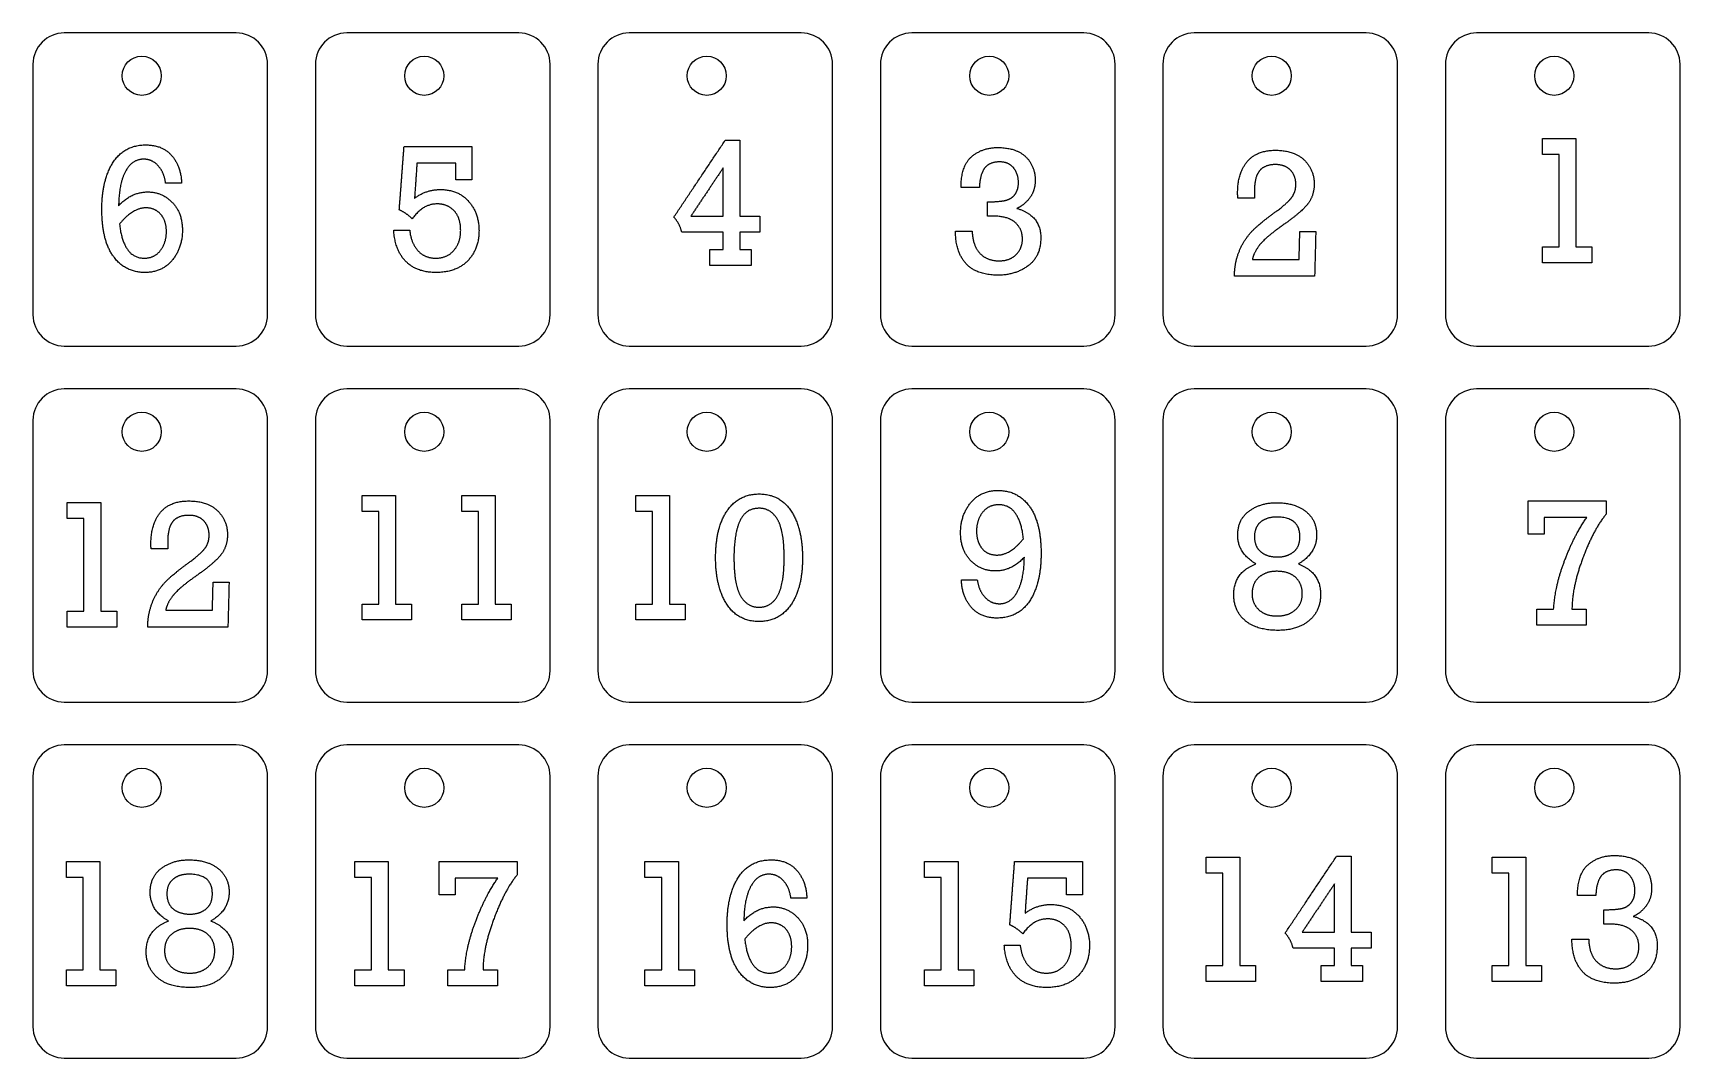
# Model space of a CAD drawing. Header units: inches. Extents: x 0.03 to 5.29, y 0.08 to 6.77.
# Drawn here: x 0.03 to 5.29, y 3.49 to 6.77 of the extents above; entities that cross this region are included whole.
import ezdxf

# ---------------------------------------------------------------- set-up
doc = ezdxf.new("R2010")
doc.units = ezdxf.units.IN
doc.header["$MEASUREMENT"] = 0
doc.layers.add('Default', color=18, linetype='Continuous', true_color=0x000000)

msp = doc.modelspace()

# ---------------------------------------------------------------- linework, layer by layer
at = {"layer": 'Default'}
for points in [[(0.6771, 6.7654), (0.1271, 6.7654)], [(1.5799, 6.7654), (1.0299, 6.7654)], [(2.4827, 6.7654), (1.9327, 6.7654)], [(3.3856, 6.7654), (2.8356, 6.7654)], [(4.2884, 6.7654), (3.7384, 6.7654)], [(5.1912, 6.7654), (4.6412, 6.7654)], [(0.0271, 6.6654), (0.0271, 5.8654)], [(0.7771, 5.8654), (0.7771, 6.6654)], [(0.9299, 6.6654), (0.9299, 5.8654)], [(1.6799, 5.8654), (1.6799, 6.6654)], [(1.8327, 6.6654), (1.8327, 5.8654)], [(2.5827, 5.8654), (2.5827, 6.6654)], [(2.7356, 6.6654), (2.7356, 5.8654)], [(3.4856, 5.8654), (3.4856, 6.6654)], [(3.6384, 6.6654), (3.6384, 5.8654)], [(4.3884, 5.8654), (4.3884, 6.6654)], [(4.5412, 6.6654), (4.5412, 5.8654)], [(5.2912, 5.8654), (5.2912, 6.6654)], [(0.1271, 5.7654), (0.6771, 5.7654)], [(1.0299, 5.7654), (1.5799, 5.7654)], [(1.9327, 5.7654), (2.4827, 5.7654)], [(2.8356, 5.7654), (3.3856, 5.7654)], [(3.7384, 5.7654), (4.2884, 5.7654)], [(4.6412, 5.7654), (5.1912, 5.7654)], [(0.6771, 5.6281), (0.1271, 5.6281)], [(1.5799, 5.6281), (1.0299, 5.6281)], [(2.4827, 5.6281), (1.9327, 5.6281)], [(3.3856, 5.6281), (2.8356, 5.6281)], [(4.2884, 5.6281), (3.7384, 5.6281)], [(5.1912, 5.6281), (4.6412, 5.6281)], [(0.0271, 5.5281), (0.0271, 4.7281)], [(0.7771, 4.7281), (0.7771, 5.5281)], [(0.9299, 5.5281), (0.9299, 4.7281)], [(1.6799, 4.7281), (1.6799, 5.5281)], [(1.8327, 5.5281), (1.8327, 4.7281)], [(2.5827, 4.7281), (2.5827, 5.5281)], [(2.7356, 5.5281), (2.7356, 4.7281)], [(3.4856, 4.7281), (3.4856, 5.5281)], [(3.6384, 5.5281), (3.6384, 4.7281)], [(4.3884, 4.7281), (4.3884, 5.5281)], [(4.5412, 5.5281), (4.5412, 4.7281)], [(5.2912, 4.7281), (5.2912, 5.5281)], [(0.1271, 4.6281), (0.6771, 4.6281)], [(1.0299, 4.6281), (1.5799, 4.6281)], [(1.9327, 4.6281), (2.4827, 4.6281)], [(2.8356, 4.6281), (3.3856, 4.6281)], [(3.7384, 4.6281), (4.2884, 4.6281)], [(4.6412, 4.6281), (5.1912, 4.6281)], [(0.6771, 4.4909), (0.1271, 4.4909)], [(1.5799, 4.4909), (1.0299, 4.4909)], [(2.4827, 4.4909), (1.9327, 4.4909)], [(3.3856, 4.4909), (2.8356, 4.4909)], [(4.2884, 4.4909), (3.7384, 4.4909)], [(5.1912, 4.4909), (4.6412, 4.4909)], [(0.0271, 4.3909), (0.0271, 3.5909)], [(0.7771, 3.5909), (0.7771, 4.3909)], [(0.9299, 4.3909), (0.9299, 3.5909)], [(1.6799, 3.5909), (1.6799, 4.3909)], [(1.8327, 4.3909), (1.8327, 3.5909)], [(2.5827, 3.5909), (2.5827, 4.3909)], [(2.7356, 4.3909), (2.7356, 3.5909)], [(3.4856, 3.5909), (3.4856, 4.3909)], [(3.6384, 4.3909), (3.6384, 3.5909)], [(4.3884, 3.5909), (4.3884, 4.3909)], [(4.5412, 4.3909), (4.5412, 3.5909)], [(5.2912, 3.5909), (5.2912, 4.3909)], [(0.1271, 3.4909), (0.6771, 3.4909)], [(1.0299, 3.4909), (1.5799, 3.4909)], [(1.9327, 3.4909), (2.4827, 3.4909)], [(2.8356, 3.4909), (3.3856, 3.4909)], [(3.7384, 3.4909), (4.2884, 3.4909)], [(4.6412, 3.4909), (5.1912, 3.4909)]]:
    msp.add_lwpolyline(points, dxfattribs=at)
for centre in [(0.3749, 6.6286), (1.2777, 6.6286), (2.1805, 6.6286), (3.0834, 6.6286), (3.9862, 6.6286), (4.8891, 6.6286), (0.3749, 5.4914), (1.2777, 5.4914), (2.1805, 5.4914), (3.0834, 5.4914), (3.9862, 5.4914), (4.8891, 5.4914), (0.3749, 4.3542), (1.2777, 4.3542), (2.1805, 4.3542), (3.0834, 4.3542), (3.9862, 4.3542), (4.8891, 4.3542)]:
    msp.add_circle(centre, 0.0625, dxfattribs=at)
for centre, start, end in [((0.1271, 6.6654), 90, 180), ((0.6771, 6.6654), 360, 90), ((1.0299, 6.6654), 90, 180), ((1.5799, 6.6654), 360, 90), ((1.9327, 6.6654), 90, 180), ((2.4827, 6.6654), 360, 90), ((2.8356, 6.6654), 90, 180), ((3.3856, 6.6654), 360, 90), ((3.7384, 6.6654), 90, 180), ((4.2884, 6.6654), 360, 90), ((4.6412, 6.6654), 90, 180), ((5.1912, 6.6654), 360, 90), ((0.1271, 5.8654), 180, 270), ((0.6771, 5.8654), 270, 0), ((1.0299, 5.8654), 180, 270), ((1.5799, 5.8654), 270, 0), ((1.9327, 5.8654), 180, 270), ((2.4827, 5.8654), 270, 0), ((2.8356, 5.8654), 180, 270), ((3.3856, 5.8654), 270, 0), ((3.7384, 5.8654), 180, 270), ((4.2884, 5.8654), 270, 0), ((4.6412, 5.8654), 180, 270), ((5.1912, 5.8654), 270, 0), ((0.1271, 5.5281), 90, 180), ((0.6771, 5.5281), 360, 90), ((1.0299, 5.5281), 90, 180), ((1.5799, 5.5281), 360, 90), ((1.9327, 5.5281), 90, 180), ((2.4827, 5.5281), 360, 90), ((2.8356, 5.5281), 90, 180), ((3.3856, 5.5281), 360, 90), ((3.7384, 5.5281), 90, 180), ((4.2884, 5.5281), 360, 90), ((4.6412, 5.5281), 90, 180), ((5.1912, 5.5281), 360, 90), ((0.1271, 4.7281), 180, 270), ((0.6771, 4.7281), 270, 0), ((1.0299, 4.7281), 180, 270), ((1.5799, 4.7281), 270, 0), ((1.9327, 4.7281), 180, 270), ((2.4827, 4.7281), 270, 0), ((2.8356, 4.7281), 180, 270), ((3.3856, 4.7281), 270, 0), ((3.7384, 4.7281), 180, 270), ((4.2884, 4.7281), 270, 0), ((4.6412, 4.7281), 180, 270), ((5.1912, 4.7281), 270, 0), ((0.1271, 4.3909), 90, 180), ((0.6771, 4.3909), 360, 90), ((1.0299, 4.3909), 90, 180), ((1.5799, 4.3909), 360, 90), ((1.9327, 4.3909), 90, 180), ((2.4827, 4.3909), 360, 90), ((2.8356, 4.3909), 90, 180), ((3.3856, 4.3909), 360, 90), ((3.7384, 4.3909), 90, 180), ((4.2884, 4.3909), 360, 90), ((4.6412, 4.3909), 90, 180), ((5.1912, 4.3909), 360, 90), ((0.1271, 3.5909), 180, 270), ((0.6771, 3.5909), 270, 0), ((1.0299, 3.5909), 180, 270), ((1.5799, 3.5909), 270, 0), ((1.9327, 3.5909), 180, 270), ((2.4827, 3.5909), 270, 0), ((2.8356, 3.5909), 180, 270), ((3.3856, 3.5909), 270, 0), ((3.7384, 3.5909), 180, 270), ((4.2884, 3.5909), 270, 0), ((4.6412, 3.5909), 180, 270), ((5.1912, 3.5909), 270, 0)]:
    msp.add_arc(centre, 0.1, start, end, dxfattribs=at)
for points in [[(2.0752, 6.177), (2.1574, 6.2997), (2.2397, 6.4224)], [(2.2397, 6.4224), (2.2632, 6.4224), (2.2867, 6.4224)], [(2.2867, 6.4224), (2.2867, 6.3014), (2.2867, 6.1803)], [(4.8516, 6.3774), (4.8516, 6.4029), (4.8516, 6.4284)], [(4.8516, 6.4284), (4.9051, 6.4284), (4.9586, 6.4284)], [(4.9586, 6.4284), (4.9586, 6.2551), (4.9586, 6.0819)], [(0.2836, 6.3523), (0.3198, 6.4078), (0.3879, 6.4078)], [(0.3879, 6.4078), (0.4414, 6.4078), (0.4709, 6.3732)], [(0.4709, 6.3732), (0.5004, 6.3386), (0.5021, 6.2855)], [(1.1979, 6.2004), (1.2056, 6.3016), (1.2132, 6.4027)], [(1.2132, 6.4027), (1.3215, 6.4027), (1.4298, 6.4027)], [(1.4298, 6.4027), (1.4298, 6.3492), (1.4298, 6.2957)], [(2.9933, 6.2719), (2.9933, 6.3409), (3.0271, 6.3701)], [(3.0271, 6.3701), (3.061, 6.3993), (3.1101, 6.3993)], [(3.1101, 6.3993), (3.1697, 6.3993), (3.2, 6.3698)], [(3.2, 6.3698), (3.2302, 6.3404), (3.2302, 6.2947)], [(3.908, 6.3546), (3.9387, 6.3907), (3.998, 6.3907)], [(3.998, 6.3907), (4.058, 6.3907), (4.09, 6.3597)], [(4.9051, 6.3774), (4.8784, 6.3774), (4.8516, 6.3774)], [(4.9051, 6.0819), (4.9051, 6.2297), (4.9051, 6.3774)], [(0.2473, 6.2016), (0.2473, 6.2968), (0.2836, 6.3523)], [(0.3225, 6.3223), (0.3017, 6.2826), (0.3008, 6.2134)], [(0.3808, 6.362), (0.3433, 6.362), (0.3225, 6.3223)], [(0.4276, 6.3407), (0.4084, 6.362), (0.3808, 6.362)], [(0.4512, 6.2855), (0.4469, 6.3193), (0.4276, 6.3407)], [(1.2544, 6.3492), (1.2505, 6.2932), (1.2466, 6.2371)], [(1.3788, 6.3492), (1.3166, 6.3492), (1.2544, 6.3492)], [(1.3788, 6.2957), (1.3788, 6.3225), (1.3788, 6.3492)], [(2.2332, 6.3346), (2.1815, 6.2575), (2.1297, 6.1803)], [(2.2332, 6.1803), (2.2332, 6.2575), (2.2332, 6.3346)], [(3.0684, 6.333), (3.0533, 6.3125), (3.0519, 6.2719)], [(3.1164, 6.3534), (3.0835, 6.3534), (3.0684, 6.333)], [(3.1615, 6.334), (3.1463, 6.3534), (3.1164, 6.3534)], [(3.1767, 6.2875), (3.1767, 6.3145), (3.1615, 6.334)], [(3.8773, 6.2546), (3.8773, 6.3186), (3.908, 6.3546)], [(3.9472, 6.3249), (3.9308, 6.305), (3.9308, 6.2595)], [(3.9987, 6.3449), (3.9635, 6.3449), (3.9472, 6.3249)], [(4.0461, 6.3271), (4.0289, 6.3449), (3.9987, 6.3449)], [(4.0633, 6.2814), (4.0633, 6.3094), (4.0461, 6.3271)], [(4.09, 6.3597), (4.1219, 6.3286), (4.1219, 6.2833)], [(0.5021, 6.2855), (0.4766, 6.2855), (0.4512, 6.2855)], [(1.2466, 6.2371), (1.2835, 6.2652), (1.3288, 6.2652)], [(1.3288, 6.2652), (1.3862, 6.2652), (1.4195, 6.2275)], [(1.4298, 6.2957), (1.4043, 6.2957), (1.3788, 6.2957)], [(3.0519, 6.2719), (3.0226, 6.2719), (2.9933, 6.2719)], [(3.1663, 6.2506), (3.1767, 6.2652), (3.1767, 6.2875)], [(3.2302, 6.2947), (3.2302, 6.261), (3.2123, 6.2378)], [(4.0512, 6.2414), (4.0633, 6.2586), (4.0633, 6.2814)], [(4.1219, 6.2833), (4.1219, 6.2454), (4.101, 6.2187)], [(0.3008, 6.2134), (0.3414, 6.2575), (0.3943, 6.2575)], [(0.3943, 6.2575), (0.4398, 6.2575), (0.4722, 6.2242)], [(0.4722, 6.2242), (0.5047, 6.1908), (0.5047, 6.1349)], [(1.3198, 6.2193), (1.2723, 6.2193), (1.2394, 6.1715)], [(1.3728, 6.1975), (1.3515, 6.2193), (1.3198, 6.2193)], [(1.4195, 6.2275), (1.4527, 6.1898), (1.4527, 6.1341)], [(3.0774, 6.226), (3.1185, 6.226), (3.1372, 6.231)], [(3.0774, 6.1802), (3.0774, 6.2031), (3.0774, 6.226)], [(3.1372, 6.231), (3.1559, 6.2359), (3.1663, 6.2506)], [(3.2123, 6.2378), (3.1943, 6.2147), (3.1717, 6.205)], [(3.8776, 6.2379), (3.8773, 6.2481), (3.8773, 6.2546)], [(3.9314, 6.2379), (3.9045, 6.2379), (3.8776, 6.2379)], [(3.9308, 6.2595), (3.9308, 6.2481), (3.9314, 6.2379)], [(4.0051, 6.1986), (4.0391, 6.2243), (4.0512, 6.2414)], [(4.101, 6.2187), (4.08, 6.1919), (4.0208, 6.1506)], [(0.2848, 6.0509), (0.2473, 6.1016), (0.2473, 6.2016)], [(0.3878, 6.2066), (0.3453, 6.2066), (0.3037, 6.1545)], [(0.4359, 6.1856), (0.4181, 6.2066), (0.3878, 6.2066)], [(0.4537, 6.1306), (0.4537, 6.1647), (0.4359, 6.1856)], [(1.2394, 6.1715), (1.2211, 6.1895), (1.1979, 6.2004)], [(1.3941, 6.1345), (1.3941, 6.1758), (1.3728, 6.1975)], [(2.1005, 6.1294), (2.0937, 6.1576), (2.0752, 6.177)], [(2.1297, 6.1803), (2.1815, 6.1803), (2.2332, 6.1803)], [(2.2867, 6.1803), (2.3186, 6.1803), (2.3504, 6.1803)], [(2.3504, 6.1803), (2.3504, 6.1549), (2.3504, 6.1294)], [(3.0928, 6.1805), (3.0862, 6.1805), (3.0774, 6.1802)], [(3.1664, 6.16), (3.1433, 6.1805), (3.0928, 6.1805)], [(3.1895, 6.1077), (3.1895, 6.1395), (3.1664, 6.16)], [(3.1717, 6.205), (3.2481, 6.1832), (3.2481, 6.1111)], [(3.9231, 6.1317), (3.9497, 6.1596), (4.0051, 6.1986)], [(0.3037, 6.1545), (0.3165, 6.046), (0.3824, 6.046)], [(0.4349, 6.071), (0.4537, 6.0959), (0.4537, 6.1306)], [(0.5047, 6.1349), (0.5047, 6.0793), (0.4725, 6.0398)], [(1.1801, 6.1352), (1.2056, 6.1352), (1.2311, 6.1352)], [(1.2196, 6.0347), (1.1845, 6.0691), (1.1801, 6.1352)], [(1.2311, 6.1352), (1.2356, 6.0944), (1.2573, 6.0702)], [(1.3723, 6.0708), (1.3941, 6.0956), (1.3941, 6.1345)], [(1.4527, 6.1341), (1.4527, 6.0753), (1.4166, 6.0377)], [(2.2332, 6.1294), (2.1668, 6.1294), (2.1005, 6.1294)], [(2.2332, 6.0733), (2.2332, 6.1014), (2.2332, 6.1294)], [(2.3504, 6.1294), (2.3186, 6.1294), (2.2867, 6.1294)], [(2.2867, 6.1294), (2.2867, 6.1014), (2.2867, 6.0733)], [(3.0089, 6.0289), (2.9755, 6.0661), (2.9755, 6.1318)], [(2.9755, 6.1318), (3.0022, 6.1318), (3.029, 6.1318)], [(3.029, 6.1318), (3.0304, 6.0859), (3.0534, 6.0617)], [(3.1695, 6.0574), (3.1895, 6.0773), (3.1895, 6.1077)], [(3.2481, 6.1111), (3.2481, 6.0513), (3.2075, 6.0215)], [(3.8818, 6.0665), (3.8965, 6.1038), (3.9231, 6.1317)], [(4.0208, 6.1506), (3.9634, 6.1101), (3.9455, 6.0855)], [(4.0737, 6.0417), (4.0749, 6.0863), (4.0761, 6.1309)], [(4.0761, 6.1309), (4.1015, 6.1309), (4.127, 6.1309)], [(4.127, 6.1309), (4.1251, 6.0595), (4.1233, 5.9882)], [(0.3824, 6.046), (0.416, 6.046), (0.4349, 6.071)], [(1.2573, 6.0702), (1.279, 6.046), (1.3146, 6.046)], [(1.3146, 6.046), (1.3505, 6.046), (1.3723, 6.0708)], [(2.1899, 6.0224), (2.1899, 6.0479), (2.1899, 6.0733)], [(2.1899, 6.0733), (2.2115, 6.0733), (2.2332, 6.0733)], [(2.2867, 6.0733), (2.3045, 6.0733), (2.3224, 6.0733)], [(2.3224, 6.0733), (2.3224, 6.0479), (2.3224, 6.0224)], [(3.0534, 6.0617), (3.0764, 6.0375), (3.1147, 6.0375)], [(3.1147, 6.0375), (3.1495, 6.0375), (3.1695, 6.0574)], [(3.8671, 5.9882), (3.8671, 6.0292), (3.8818, 6.0665)], [(3.9455, 6.0855), (3.9275, 6.0608), (3.9247, 6.0417)], [(4.8516, 6.0309), (4.8516, 6.0564), (4.8516, 6.0819)], [(4.8516, 6.0819), (4.8784, 6.0819), (4.9051, 6.0819)], [(4.9586, 6.0819), (4.9841, 6.0819), (5.0096, 6.0819)], [(5.0096, 6.0819), (5.0096, 6.0564), (5.0096, 6.0309)], [(0.3846, 6.0002), (0.3223, 6.0002), (0.2848, 6.0509)], [(0.4725, 6.0398), (0.4403, 6.0002), (0.3846, 6.0002)], [(1.3153, 6.0002), (1.2548, 6.0002), (1.2196, 6.0347)], [(1.4166, 6.0377), (1.3804, 6.0002), (1.3153, 6.0002)], [(2.3224, 6.0224), (2.2561, 6.0224), (2.1899, 6.0224)], [(3.1122, 5.9916), (3.0424, 5.9916), (3.0089, 6.0289)], [(3.2075, 6.0215), (3.1669, 5.9916), (3.1122, 5.9916)], [(3.9247, 6.0417), (3.9992, 6.0417), (4.0737, 6.0417)], [(5.0096, 6.0309), (4.9306, 6.0309), (4.8516, 6.0309)], [(4.1233, 5.9882), (3.9952, 5.9882), (3.8671, 5.9882)], [(0.1367, 5.2143), (0.1367, 5.2398), (0.1367, 5.2653)], [(0.1367, 5.2653), (0.1902, 5.2653), (0.2437, 5.2653)], [(0.2437, 5.2653), (0.2437, 5.092), (0.2437, 4.9188)], [(0.4349, 5.2343), (0.4656, 5.2704), (0.5249, 5.2704)], [(0.5249, 5.2704), (0.5849, 5.2704), (0.6168, 5.2393)], [(1.079, 5.2368), (1.079, 5.2622), (1.079, 5.2877)], [(1.079, 5.2877), (1.1325, 5.2877), (1.1861, 5.2877)], [(1.1861, 5.2877), (1.1861, 5.1145), (1.1861, 4.9412)], [(1.3975, 5.2368), (1.3975, 5.2622), (1.3975, 5.2877)], [(1.3975, 5.2877), (1.451, 5.2877), (1.5045, 5.2877)], [(1.5045, 5.2877), (1.5045, 5.1145), (1.5045, 4.9412)], [(1.9541, 5.2368), (1.9541, 5.2622), (1.9541, 5.2877)], [(1.9541, 5.2877), (2.0076, 5.2877), (2.0611, 5.2877)], [(2.0611, 5.2877), (2.0611, 5.1145), (2.0611, 4.9412)], [(2.2461, 5.2397), (2.2834, 5.2928), (2.3479, 5.2928)], [(2.3479, 5.2928), (2.4146, 5.2928), (2.4506, 5.2377)], [(2.9918, 5.1693), (2.9918, 5.2249), (3.024, 5.2645)], [(3.024, 5.2645), (3.0562, 5.304), (3.1122, 5.304)], [(3.1122, 5.304), (3.1745, 5.304), (3.2118, 5.2533)], [(3.9137, 5.238), (3.9499, 5.2648), (4.0005, 5.2648)], [(4.0005, 5.2648), (4.0603, 5.2648), (4.0951, 5.2369)], [(4.8056, 5.1639), (4.8056, 5.2174), (4.8056, 5.2709)], [(4.8056, 5.2709), (4.9305, 5.2709), (5.0553, 5.2709)], [(5.0553, 5.2709), (5.0553, 5.2497), (5.0553, 5.2285)], [(0.1902, 5.2143), (0.1635, 5.2143), (0.1367, 5.2143)], [(0.1902, 4.9188), (0.1902, 5.0666), (0.1902, 5.2143)], [(0.4042, 5.1342), (0.4042, 5.1982), (0.4349, 5.2343)], [(0.5256, 5.2245), (0.4904, 5.2245), (0.4741, 5.2046)], [(0.573, 5.2068), (0.5558, 5.2245), (0.5256, 5.2245)], [(0.6168, 5.2393), (0.6488, 5.2083), (0.6488, 5.163)], [(1.1325, 5.2368), (1.1058, 5.2368), (1.079, 5.2368)], [(1.1325, 4.9412), (1.1325, 5.089), (1.1325, 5.2368)], [(1.451, 5.2368), (1.4243, 5.2368), (1.3975, 5.2368)], [(1.451, 4.9412), (1.451, 5.089), (1.451, 5.2368)], [(2.0076, 5.2368), (1.9808, 5.2368), (1.9541, 5.2368)], [(2.0076, 4.9412), (2.0076, 5.089), (2.0076, 5.2368)], [(2.2089, 5.0888), (2.2089, 5.1866), (2.2461, 5.2397)], [(2.3477, 5.247), (2.3046, 5.247), (2.286, 5.2059)], [(2.407, 5.2108), (2.386, 5.247), (2.3477, 5.247)], [(2.4506, 5.2377), (2.4866, 5.1826), (2.4866, 5.0888)], [(3.062, 5.2337), (3.0428, 5.2092), (3.0428, 5.1736)], [(3.1141, 5.2582), (3.0813, 5.2582), (3.062, 5.2337)], [(3.1928, 5.1497), (3.1805, 5.2582), (3.1141, 5.2582)], [(3.2118, 5.2533), (3.2491, 5.2026), (3.2491, 5.1026)], [(3.8776, 5.1608), (3.8776, 5.2112), (3.9137, 5.238)], [(4.002, 5.2189), (3.9698, 5.2189), (3.9504, 5.2028)], [(4.0763, 5.1562), (4.0763, 5.2189), (4.002, 5.2189)], [(4.0951, 5.2369), (4.1298, 5.209), (4.1298, 5.1608)], [(4.9929, 5.2174), (4.9248, 5.2174), (4.8566, 5.2174)], [(4.8566, 5.2174), (4.8566, 5.1906), (4.8566, 5.1639)], [(4.9235, 5.0828), (4.9554, 5.1656), (4.9929, 5.2174)], [(5.0553, 5.2285), (5.0161, 5.1825), (4.9809, 5.089)], [(0.4741, 5.2046), (0.4577, 5.1847), (0.4577, 5.1391)], [(0.5902, 5.161), (0.5902, 5.189), (0.573, 5.2068)], [(0.5781, 5.1211), (0.5902, 5.1382), (0.5902, 5.161)], [(0.6488, 5.163), (0.6488, 5.1251), (0.6278, 5.0983)], [(2.286, 5.2059), (2.2675, 5.1648), (2.2675, 5.0888)], [(2.428, 5.0888), (2.428, 5.1747), (2.407, 5.2108)], [(3.0236, 5.0805), (2.9918, 5.1142), (2.9918, 5.1693)], [(3.0428, 5.1736), (3.0428, 5.1412), (3.0597, 5.1194)], [(3.9359, 5.0694), (3.8776, 5.1033), (3.8776, 5.1608)], [(3.9504, 5.2028), (3.9311, 5.1867), (3.9311, 5.1562)], [(4.1298, 5.1608), (4.1298, 5.1039), (4.0714, 5.0694)], [(4.8566, 5.1639), (4.8311, 5.1639), (4.8056, 5.1639)], [(0.4045, 5.1175), (0.4042, 5.1277), (0.4042, 5.1342)], [(0.4583, 5.1175), (0.4314, 5.1175), (0.4045, 5.1175)], [(0.4577, 5.1391), (0.4577, 5.1277), (0.4583, 5.1175)], [(0.532, 5.0782), (0.566, 5.1039), (0.5781, 5.1211)], [(3.0597, 5.1194), (3.0767, 5.0977), (3.1089, 5.0977)], [(3.1089, 5.0977), (3.1511, 5.0977), (3.1928, 5.1497)], [(3.9311, 5.1562), (3.9311, 5.1246), (3.951, 5.1081)], [(3.951, 5.1081), (3.9709, 5.0915), (4.0054, 5.0915)], [(4.0054, 5.0915), (4.0347, 5.0915), (4.0555, 5.1075)], [(4.0555, 5.1075), (4.0763, 5.1234), (4.0763, 5.1562)], [(0.45, 5.0113), (0.4766, 5.0392), (0.532, 5.0782)], [(0.6278, 5.0983), (0.6069, 5.0715), (0.5477, 5.0302)], [(2.2447, 4.9406), (2.2089, 4.996), (2.2089, 5.0888)], [(2.2675, 5.0888), (2.2675, 5.0041), (2.2882, 4.9676)], [(2.4072, 4.9677), (2.428, 5.0044), (2.428, 5.0888)], [(2.4866, 5.0888), (2.4866, 4.9917), (2.4494, 4.9384)], [(3.1025, 5.0467), (3.0553, 5.0467), (3.0236, 5.0805)], [(3.1956, 5.0908), (3.1553, 5.0467), (3.1025, 5.0467)], [(3.1742, 4.9821), (3.1951, 5.0219), (3.1956, 5.0908)], [(3.2491, 5.1026), (3.2491, 5.0075), (3.2131, 4.9519)], [(3.8648, 4.9719), (3.8648, 5.0419), (3.9359, 5.0694)], [(4.0714, 5.0694), (4.1425, 5.0419), (4.1425, 4.9719)], [(4.8872, 4.9244), (4.8915, 5.0001), (4.9235, 5.0828)], [(4.9809, 5.089), (4.9458, 4.9955), (4.9458, 4.9244)], [(0.4087, 4.9461), (0.4234, 4.9834), (0.45, 5.0113)], [(0.5477, 5.0302), (0.4903, 4.9898), (0.4724, 4.9651)], [(0.6006, 4.9213), (0.6018, 4.9659), (0.6029, 5.0105)], [(0.6029, 5.0105), (0.6284, 5.0105), (0.6539, 5.0105)], [(0.6539, 5.0105), (0.652, 4.9392), (0.6502, 4.8678)], [(2.9944, 5.0187), (3.0198, 5.0187), (3.0453, 5.0187)], [(3.0257, 4.931), (2.9961, 4.9656), (2.9944, 5.0187)], [(3.0453, 5.0187), (3.0495, 4.9849), (3.069, 4.9636)], [(3.9455, 5.0266), (3.9234, 5.0076), (3.9234, 4.9742)], [(4.002, 5.0457), (3.9675, 5.0457), (3.9455, 5.0266)], [(4.0629, 5.0258), (4.0418, 5.0457), (4.002, 5.0457)], [(4.0839, 4.9745), (4.0839, 5.0059), (4.0629, 5.0258)], [(0.4724, 4.9651), (0.4544, 4.9404), (0.4515, 4.9213)], [(2.2882, 4.9676), (2.3089, 4.931), (2.3477, 4.931)], [(2.3477, 4.931), (2.3865, 4.931), (2.4072, 4.9677)], [(3.069, 4.9636), (3.0884, 4.9422), (3.1157, 4.9422)], [(3.2131, 4.9519), (3.177, 4.8964), (3.1085, 4.8964)], [(3.1157, 4.9422), (3.1534, 4.9422), (3.1742, 4.9821)], [(3.9008, 4.8885), (3.8648, 4.9198), (3.8648, 4.9719)], [(3.9234, 4.9742), (3.9234, 4.943), (3.9449, 4.923)], [(4.0615, 4.9223), (4.0839, 4.9416), (4.0839, 4.9745)], [(4.1425, 4.9719), (4.1425, 4.9198), (4.1058, 4.8885)], [(0.1367, 4.8678), (0.1367, 4.8933), (0.1367, 4.9188)], [(0.1367, 4.9188), (0.1635, 4.9188), (0.1902, 4.9188)], [(0.2437, 4.9188), (0.2692, 4.9188), (0.2947, 4.9188)], [(0.2947, 4.9188), (0.2947, 4.8933), (0.2947, 4.8678)], [(0.394, 4.8678), (0.394, 4.9088), (0.4087, 4.9461)], [(0.4515, 4.9213), (0.5261, 4.9213), (0.6006, 4.9213)], [(1.079, 4.8903), (1.079, 4.9157), (1.079, 4.9412)], [(1.079, 4.9412), (1.1058, 4.9412), (1.1325, 4.9412)], [(1.1861, 4.9412), (1.2115, 4.9412), (1.237, 4.9412)], [(1.237, 4.9412), (1.237, 4.9157), (1.237, 4.8903)], [(1.3975, 4.8903), (1.3975, 4.9157), (1.3975, 4.9412)], [(1.3975, 4.9412), (1.4243, 4.9412), (1.451, 4.9412)], [(1.5045, 4.9412), (1.53, 4.9412), (1.5555, 4.9412)], [(1.5555, 4.9412), (1.5555, 4.9157), (1.5555, 4.8903)], [(1.9541, 4.8903), (1.9541, 4.9157), (1.9541, 4.9412)], [(1.9541, 4.9412), (1.9808, 4.9412), (2.0076, 4.9412)], [(2.0611, 4.9412), (2.0866, 4.9412), (2.112, 4.9412)], [(2.112, 4.9412), (2.112, 4.9157), (2.112, 4.8903)], [(2.3479, 4.8852), (2.2805, 4.8852), (2.2447, 4.9406)], [(2.4494, 4.9384), (2.4123, 4.8852), (2.3479, 4.8852)], [(3.1085, 4.8964), (3.0553, 4.8964), (3.0257, 4.931)], [(3.9449, 4.923), (3.9664, 4.903), (4.0037, 4.903)], [(4.0037, 4.903), (4.039, 4.903), (4.0615, 4.9223)], [(4.8337, 4.8734), (4.8337, 4.8989), (4.8337, 4.9244)], [(4.8337, 4.9244), (4.8604, 4.9244), (4.8872, 4.9244)], [(4.9458, 4.9244), (4.9687, 4.9244), (4.9916, 4.9244)], [(4.9916, 4.9244), (4.9916, 4.8989), (4.9916, 4.8734)], [(0.2947, 4.8678), (0.2157, 4.8678), (0.1367, 4.8678)], [(0.6502, 4.8678), (0.5221, 4.8678), (0.394, 4.8678)], [(1.237, 4.8903), (1.158, 4.8903), (1.079, 4.8903)], [(1.5555, 4.8903), (1.4765, 4.8903), (1.3975, 4.8903)], [(2.112, 4.8903), (2.0331, 4.8903), (1.9541, 4.8903)], [(4.0068, 4.8571), (3.9368, 4.8571), (3.9008, 4.8885)], [(4.1058, 4.8885), (4.0691, 4.8571), (4.0068, 4.8571)], [(4.9916, 4.8734), (4.9126, 4.8734), (4.8337, 4.8734)], [(0.1343, 4.0679), (0.1343, 4.0934), (0.1343, 4.1189)], [(0.1343, 4.1189), (0.1878, 4.1189), (0.2413, 4.1189)], [(0.2413, 4.1189), (0.2413, 3.9456), (0.2413, 3.7724)], [(0.4379, 4.0972), (0.4741, 4.124), (0.5248, 4.124)], [(0.5248, 4.124), (0.5846, 4.124), (0.6193, 4.0961)], [(1.0553, 4.0679), (1.0553, 4.0934), (1.0553, 4.1189)], [(1.0553, 4.1189), (1.1088, 4.1189), (1.1623, 4.1189)], [(1.1623, 4.1189), (1.1623, 3.9456), (1.1623, 3.7724)], [(1.3254, 4.0119), (1.3254, 4.0654), (1.3254, 4.1189)], [(1.3254, 4.1189), (1.4502, 4.1189), (1.575, 4.1189)], [(1.575, 4.1189), (1.575, 4.0977), (1.575, 4.0764)], [(1.9832, 4.0679), (1.9832, 4.0934), (1.9832, 4.1189)], [(1.9832, 4.1189), (2.0367, 4.1189), (2.0902, 4.1189)], [(2.0902, 4.1189), (2.0902, 3.9456), (2.0902, 3.7724)], [(2.2819, 4.0684), (2.3181, 4.124), (2.3863, 4.124)], [(2.3863, 4.124), (2.4398, 4.124), (2.4692, 4.0894)], [(2.8766, 4.0679), (2.8766, 4.0934), (2.8766, 4.1189)], [(2.8766, 4.1189), (2.9301, 4.1189), (2.9836, 4.1189)], [(2.9836, 4.1189), (2.9836, 3.9456), (2.9836, 3.7724)], [(3.1492, 3.9165), (3.1568, 4.0177), (3.1645, 4.1189)], [(3.1645, 4.1189), (3.2727, 4.1189), (3.381, 4.1189)], [(3.381, 4.1189), (3.381, 4.0654), (3.381, 4.0119)], [(3.7768, 4.0818), (3.7768, 4.1073), (3.7768, 4.1327)], [(3.7768, 4.1327), (3.8303, 4.1327), (3.8838, 4.1327)], [(3.8838, 4.1327), (3.8838, 3.9595), (3.8838, 3.7862)], [(4.029, 3.8899), (4.1112, 4.0126), (4.1934, 4.1353)], [(4.1934, 4.1353), (4.217, 4.1353), (4.2405, 4.1353)], [(4.2405, 4.1353), (4.2405, 4.0143), (4.2405, 3.8932)], [(4.6909, 4.0818), (4.6909, 4.1073), (4.6909, 4.1327)], [(4.6909, 4.1327), (4.7444, 4.1327), (4.7979, 4.1327)], [(4.7979, 4.1327), (4.7979, 3.9595), (4.7979, 3.7862)], [(4.9635, 4.0104), (4.9635, 4.0795), (4.9973, 4.1086)], [(4.9973, 4.1086), (5.0312, 4.1378), (5.0803, 4.1378)], [(5.0803, 4.1378), (5.1399, 4.1378), (5.1702, 4.1084)], [(5.1702, 4.1084), (5.2004, 4.0789), (5.2004, 4.0332)], [(0.1878, 4.0679), (0.161, 4.0679), (0.1343, 4.0679)], [(0.1878, 3.7724), (0.1878, 3.9202), (0.1878, 4.0679)], [(0.4018, 4.02), (0.4018, 4.0704), (0.4379, 4.0972)], [(0.4747, 4.062), (0.4553, 4.0459), (0.4553, 4.0154)], [(0.5262, 4.0781), (0.494, 4.0781), (0.4747, 4.062)], [(0.6005, 4.0154), (0.6005, 4.0781), (0.5262, 4.0781)], [(0.6193, 4.0961), (0.654, 4.0682), (0.654, 4.02)], [(1.1088, 4.0679), (1.0821, 4.0679), (1.0553, 4.0679)], [(1.1088, 3.7724), (1.1088, 3.9202), (1.1088, 4.0679)], [(1.5127, 4.0654), (1.4445, 4.0654), (1.3763, 4.0654)], [(1.3763, 4.0654), (1.3763, 4.0386), (1.3763, 4.0119)], [(1.4432, 3.9308), (1.4752, 4.0136), (1.5127, 4.0654)], [(1.575, 4.0764), (1.5358, 4.0305), (1.5007, 3.937)], [(2.0367, 4.0679), (2.01, 4.0679), (1.9832, 4.0679)], [(2.0367, 3.7724), (2.0367, 3.9202), (2.0367, 4.0679)], [(2.2457, 3.9177), (2.2457, 4.0129), (2.2819, 4.0684)], [(2.3791, 4.0781), (2.3417, 4.0781), (2.3208, 4.0384)], [(2.426, 4.0568), (2.4067, 4.0781), (2.3791, 4.0781)], [(2.4495, 4.0017), (2.4453, 4.0355), (2.426, 4.0568)], [(2.4692, 4.0894), (2.4987, 4.0548), (2.5004, 4.0017)], [(2.9301, 4.0679), (2.9033, 4.0679), (2.8766, 4.0679)], [(2.9301, 3.7724), (2.9301, 3.9202), (2.9301, 4.0679)], [(3.2057, 4.0654), (3.2017, 4.0093), (3.1978, 3.9533)], [(3.3301, 4.0654), (3.2679, 4.0654), (3.2057, 4.0654)], [(3.3301, 4.0119), (3.3301, 4.0386), (3.3301, 4.0654)], [(3.8303, 4.0818), (3.8036, 4.0818), (3.7768, 4.0818)], [(3.8303, 3.7862), (3.8303, 3.934), (3.8303, 4.0818)], [(4.7444, 4.0818), (4.7176, 4.0818), (4.6909, 4.0818)], [(4.7444, 3.7862), (4.7444, 3.934), (4.7444, 4.0818)], [(5.0386, 4.0715), (5.0235, 4.051), (5.0221, 4.0104)], [(5.0866, 4.092), (5.0537, 4.092), (5.0386, 4.0715)], [(5.1317, 4.0725), (5.1165, 4.092), (5.0866, 4.092)], [(5.1469, 4.0261), (5.1469, 4.0531), (5.1317, 4.0725)], [(0.4602, 3.9286), (0.4018, 3.9625), (0.4018, 4.02)], [(0.4553, 4.0154), (0.4553, 3.9838), (0.4752, 3.9673)], [(0.5797, 3.9667), (0.6005, 3.9827), (0.6005, 4.0154)], [(0.654, 4.02), (0.654, 3.9631), (0.5957, 3.9286)], [(1.3763, 4.0119), (1.3508, 4.0119), (1.3254, 4.0119)], [(2.3208, 4.0384), (2.3, 3.9987), (2.2992, 3.9296)], [(2.5004, 4.0017), (2.475, 4.0017), (2.4495, 4.0017)], [(3.381, 4.0119), (3.3555, 4.0119), (3.3301, 4.0119)], [(4.187, 4.0475), (4.1352, 3.9704), (4.0835, 3.8932)], [(4.187, 3.8932), (4.187, 3.9704), (4.187, 4.0475)], [(5.0221, 4.0104), (4.9928, 4.0104), (4.9635, 4.0104)], [(5.1365, 3.9891), (5.1469, 4.0038), (5.1469, 4.0261)], [(5.2004, 4.0332), (5.2004, 3.9995), (5.1825, 3.9764)], [(0.4752, 3.9673), (0.4952, 3.9507), (0.5296, 3.9507)], [(0.5296, 3.9507), (0.559, 3.9507), (0.5797, 3.9667)], [(2.2992, 3.9296), (2.3398, 3.9737), (2.3926, 3.9737)], [(2.3926, 3.9737), (2.4381, 3.9737), (2.4705, 3.9403)], [(3.1978, 3.9533), (3.2347, 3.9813), (3.28, 3.9813)], [(3.28, 3.9813), (3.3375, 3.9813), (3.3707, 3.9436)], [(5.0476, 3.9646), (5.0887, 3.9646), (5.1074, 3.9695)], [(5.0476, 3.9187), (5.0476, 3.9416), (5.0476, 3.9646)], [(5.1074, 3.9695), (5.1261, 3.9745), (5.1365, 3.9891)], [(5.1825, 3.9764), (5.1645, 3.9532), (5.1419, 3.9435)], [(0.3891, 3.8311), (0.3891, 3.9011), (0.4602, 3.9286)], [(0.5262, 3.9049), (0.4917, 3.9049), (0.4697, 3.8859)], [(0.5871, 3.885), (0.5661, 3.9049), (0.5262, 3.9049)], [(0.5957, 3.9286), (0.6668, 3.9011), (0.6668, 3.8311)], [(1.4069, 3.7724), (1.4112, 3.8481), (1.4432, 3.9308)], [(1.5007, 3.937), (1.4655, 3.8435), (1.4655, 3.7724)], [(2.2831, 3.7671), (2.2457, 3.8178), (2.2457, 3.9177)], [(2.3861, 3.9227), (2.3437, 3.9227), (2.302, 3.8706)], [(2.4342, 3.9018), (2.4164, 3.9227), (2.3861, 3.9227)], [(2.452, 3.8467), (2.452, 3.8809), (2.4342, 3.9018)], [(2.4705, 3.9403), (2.503, 3.907), (2.503, 3.8511)], [(3.1907, 3.8876), (3.1723, 3.9057), (3.1492, 3.9165)], [(3.271, 3.9354), (3.2235, 3.9354), (3.1907, 3.8876)], [(3.324, 3.9137), (3.3027, 3.9354), (3.271, 3.9354)], [(3.3453, 3.8507), (3.3453, 3.8919), (3.324, 3.9137)], [(3.3707, 3.9436), (3.4039, 3.9059), (3.4039, 3.8503)], [(5.063, 3.919), (5.0564, 3.919), (5.0476, 3.9187)], [(5.1366, 3.8985), (5.1135, 3.919), (5.063, 3.919)], [(5.1597, 3.8462), (5.1597, 3.878), (5.1366, 3.8985)], [(5.1419, 3.9435), (5.2183, 3.9217), (5.2183, 3.8497)], [(0.4697, 3.8859), (0.4477, 3.8669), (0.4477, 3.8334)], [(0.6082, 3.8337), (0.6082, 3.8651), (0.5871, 3.885)], [(2.302, 3.8706), (2.3148, 3.7622), (2.3807, 3.7622)], [(2.4332, 3.7871), (2.452, 3.8121), (2.452, 3.8467)], [(2.503, 3.8511), (2.503, 3.7955), (2.4708, 3.7559)], [(3.1313, 3.8514), (3.1568, 3.8514), (3.1823, 3.8514)], [(3.1708, 3.7508), (3.1357, 3.7853), (3.1313, 3.8514)], [(3.1823, 3.8514), (3.1869, 3.8106), (3.2085, 3.7864)], [(3.3235, 3.787), (3.3453, 3.8118), (3.3453, 3.8507)], [(3.4039, 3.8503), (3.4039, 3.7914), (3.3678, 3.7539)], [(4.0543, 3.8423), (4.0475, 3.8705), (4.029, 3.8899)], [(4.0835, 3.8932), (4.1352, 3.8932), (4.187, 3.8932)], [(4.2405, 3.8932), (4.2723, 3.8932), (4.3042, 3.8932)], [(4.3042, 3.8932), (4.3042, 3.8678), (4.3042, 3.8423)], [(4.9791, 3.7674), (4.9457, 3.8047), (4.9457, 3.8703)], [(4.9457, 3.8703), (4.9724, 3.8703), (4.9992, 3.8703)], [(4.9992, 3.8703), (5.0006, 3.8245), (5.0236, 3.8002)], [(5.1397, 3.7959), (5.1597, 3.8159), (5.1597, 3.8462)], [(5.2183, 3.8497), (5.2183, 3.7898), (5.1777, 3.76)], [(0.4251, 3.7477), (0.3891, 3.779), (0.3891, 3.8311)], [(0.4477, 3.8334), (0.4477, 3.8022), (0.4691, 3.7822)], [(0.5857, 3.7815), (0.6082, 3.8008), (0.6082, 3.8337)], [(0.6668, 3.8311), (0.6668, 3.779), (0.6301, 3.7477)], [(4.187, 3.8423), (4.1206, 3.8423), (4.0543, 3.8423)], [(4.187, 3.7862), (4.187, 3.8143), (4.187, 3.8423)], [(4.3042, 3.8423), (4.2723, 3.8423), (4.2405, 3.8423)], [(4.2405, 3.8423), (4.2405, 3.8143), (4.2405, 3.7862)], [(5.0236, 3.8002), (5.0466, 3.776), (5.0849, 3.776)], [(5.0849, 3.776), (5.1198, 3.776), (5.1397, 3.7959)], [(0.1343, 3.7214), (0.1343, 3.7469), (0.1343, 3.7724)], [(0.1343, 3.7724), (0.161, 3.7724), (0.1878, 3.7724)], [(0.2413, 3.7724), (0.2668, 3.7724), (0.2922, 3.7724)], [(0.2922, 3.7724), (0.2922, 3.7469), (0.2922, 3.7214)], [(0.5311, 3.7163), (0.4611, 3.7163), (0.4251, 3.7477)], [(0.4691, 3.7822), (0.4906, 3.7622), (0.5279, 3.7622)], [(0.5279, 3.7622), (0.5632, 3.7622), (0.5857, 3.7815)], [(0.6301, 3.7477), (0.5934, 3.7163), (0.5311, 3.7163)], [(1.0553, 3.7214), (1.0553, 3.7469), (1.0553, 3.7724)], [(1.0553, 3.7724), (1.0821, 3.7724), (1.1088, 3.7724)], [(1.1623, 3.7724), (1.1878, 3.7724), (1.2133, 3.7724)], [(1.2133, 3.7724), (1.2133, 3.7469), (1.2133, 3.7214)], [(1.3534, 3.7214), (1.3534, 3.7469), (1.3534, 3.7724)], [(1.3534, 3.7724), (1.3801, 3.7724), (1.4069, 3.7724)], [(1.4655, 3.7724), (1.4884, 3.7724), (1.5114, 3.7724)], [(1.5114, 3.7724), (1.5114, 3.7469), (1.5114, 3.7214)], [(1.9832, 3.7214), (1.9832, 3.7469), (1.9832, 3.7724)], [(1.9832, 3.7724), (2.01, 3.7724), (2.0367, 3.7724)], [(2.0902, 3.7724), (2.1157, 3.7724), (2.1412, 3.7724)], [(2.1412, 3.7724), (2.1412, 3.7469), (2.1412, 3.7214)], [(2.3829, 3.7163), (2.3206, 3.7163), (2.2831, 3.7671)], [(2.3807, 3.7622), (2.4144, 3.7622), (2.4332, 3.7871)], [(2.4708, 3.7559), (2.4387, 3.7163), (2.3829, 3.7163)], [(2.8766, 3.7214), (2.8766, 3.7469), (2.8766, 3.7724)], [(2.8766, 3.7724), (2.9033, 3.7724), (2.9301, 3.7724)], [(2.9836, 3.7724), (3.009, 3.7724), (3.0345, 3.7724)], [(3.0345, 3.7724), (3.0345, 3.7469), (3.0345, 3.7214)], [(3.2665, 3.7163), (3.206, 3.7163), (3.1708, 3.7508)], [(3.2085, 3.7864), (3.2302, 3.7622), (3.2658, 3.7622)], [(3.2658, 3.7622), (3.3017, 3.7622), (3.3235, 3.787)], [(3.3678, 3.7539), (3.3316, 3.7163), (3.2665, 3.7163)], [(3.7768, 3.7353), (3.7768, 3.7608), (3.7768, 3.7862)], [(3.7768, 3.7862), (3.8036, 3.7862), (3.8303, 3.7862)], [(3.8838, 3.7862), (3.9093, 3.7862), (3.9348, 3.7862)], [(3.9348, 3.7862), (3.9348, 3.7608), (3.9348, 3.7353)], [(4.1437, 3.7353), (4.1437, 3.7608), (4.1437, 3.7862)], [(4.1437, 3.7862), (4.1653, 3.7862), (4.187, 3.7862)], [(4.2405, 3.7862), (4.2583, 3.7862), (4.2762, 3.7862)], [(4.2762, 3.7862), (4.2762, 3.7608), (4.2762, 3.7353)], [(4.6909, 3.7353), (4.6909, 3.7608), (4.6909, 3.7862)], [(4.6909, 3.7862), (4.7176, 3.7862), (4.7444, 3.7862)], [(4.7979, 3.7862), (4.8234, 3.7862), (4.8489, 3.7862)], [(4.8489, 3.7862), (4.8489, 3.7608), (4.8489, 3.7353)], [(5.0824, 3.7302), (5.0126, 3.7302), (4.9791, 3.7674)], [(5.1777, 3.76), (5.1371, 3.7302), (5.0824, 3.7302)], [(0.2922, 3.7214), (0.2133, 3.7214), (0.1343, 3.7214)], [(1.2133, 3.7214), (1.1343, 3.7214), (1.0553, 3.7214)], [(1.5114, 3.7214), (1.4324, 3.7214), (1.3534, 3.7214)], [(2.1412, 3.7214), (2.0622, 3.7214), (1.9832, 3.7214)], [(3.0345, 3.7214), (2.9555, 3.7214), (2.8766, 3.7214)], [(3.9348, 3.7353), (3.8558, 3.7353), (3.7768, 3.7353)], [(4.2762, 3.7353), (4.2099, 3.7353), (4.1437, 3.7353)], [(4.8489, 3.7353), (4.7699, 3.7353), (4.6909, 3.7353)]]:
    msp.add_open_spline(points, degree=2, dxfattribs=at)

doc.saveas('drawing.dxf')
